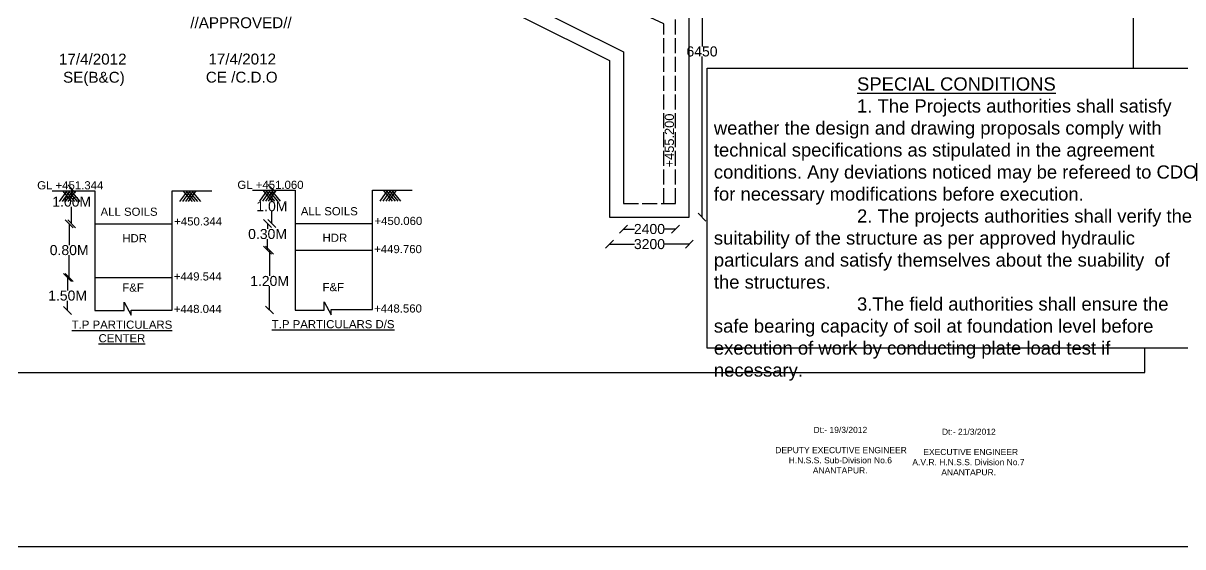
# Model space of a CAD drawing. Header units: millimetres. Extents: x 5124 to 6568637, y 2311 to 91879094.
# Drawn here: x 3913422 to 3927326, y 45929190 to 45935466 of the extents above; entities that cross this region are included whole.
import ezdxf

# ---------------------------------------------------------------- set-up
doc = ezdxf.new("R2010")
doc.units = ezdxf.units.MM
doc.header["$MEASUREMENT"] = 0
doc.linetypes.add('ACAD_ISO02W100', pattern=[15, 12, -3])
for name, color, linetype in [('DIMENSION', 7, 'Continuous'), ('DRAWING', 7, 'Continuous'), ('TEXT', 7, 'Continuous')]:
    doc.layers.add(name, color=color, linetype=linetype)
doc.styles.get("Standard").update_dxf_attribs({"font": 'arial.ttf', "height": 120})
doc.dimstyles.get("Standard").update_dxf_attribs({"dimtxt": 200, "dimasz": 110, "dimexe": 0.18, "dimexo": 0.0625, "dimgap": 0.09, "dimtad": 0, "dimtih": 1, "dimtoh": 1, "dimdec": 0, "dimzin": 0, "dimdsep": 46, "dimtxsty": 'Standard', "dimblk": 'OBLIQUE', "dimcen": 0.09, "dimse1": 1, "dimse2": 1, "dimadec": 0, "dimazin": 0, "dimtfac": 1, "dimtdec": 0, "dimtofl": 0, "dimtmove": 0, "dimatfit": 3, "dimfxl": 1, "dimtolj": 1, "dimtzin": 0, "dimarcsym": 0})

# ---------------------------------------------------------------- blocks, each defined once
blk = doc.blocks.new('_Oblique')
at = {"color": 0, "linetype": 'ByBlock', "lineweight": -2}
blk.add_line((-0.5, -0.5), (0.5, 0.5), dxfattribs=at)
blk = doc.blocks.new('*D130')
at = {"layer": 'Defpoints', "color": 0, "transparency": 16777216}
for p in [(3914003, 45933481), (3914281, 45933481), (3914281, 45933060)]:
    blk.add_point(p, dxfattribs=at)
at = {"layer": 'DIMENSION', "color": 0, "lineweight": -2, "transparency": 16777216}
for p, q in [((3914003, 45933481), (3914003, 45933389)), ((3914003, 45933060), (3914003, 45933266))]:
    blk.add_line(p, q, dxfattribs=at)
at = {"layer": 'DIMENSION', "color": 0, "lineweight": -2, "transparency": 16777216, "xscale": 95, "yscale": 95, "zscale": 95}
for p, rotation in [((3914003, 45933481), 90), ((3914003, 45933060), 270)]:
    blk.add_blockref('_Oblique', p, dxfattribs=dict(at, rotation=rotation))
at = {"layer": 'DIMENSION', "color": 0, "transparency": 16777216, "insert": (3914003, 45933327), "char_height": 120, "attachment_point": 5}
blk.add_mtext('\\A1;1.00M', dxfattribs=at)
blk = doc.blocks.new('*D131')
at = {"layer": 'Defpoints', "color": 0, "transparency": 16777216}
for p in [(3914281, 45933060), (3913973, 45932418), (3914281, 45932418)]:
    blk.add_point(p, dxfattribs=at)
at = {"layer": 'DIMENSION', "color": 0, "lineweight": -2, "transparency": 16777216}
for p, q in [((3913973, 45933060), (3913973, 45932807)), ((3913973, 45932418), (3913973, 45932685))]:
    blk.add_line(p, q, dxfattribs=at)
at = {"layer": 'DIMENSION', "color": 0, "lineweight": -2, "transparency": 16777216, "xscale": 95, "yscale": 95, "zscale": 95}
for p, rotation in [((3913973, 45933060), 90), ((3913973, 45932418), 270)]:
    blk.add_blockref('_Oblique', p, dxfattribs=dict(at, rotation=rotation))
at = {"layer": 'DIMENSION', "color": 0, "transparency": 16777216, "insert": (3913973, 45932746), "char_height": 120, "attachment_point": 5}
blk.add_mtext('\\A1;0.80M', dxfattribs=at)
blk = doc.blocks.new('*D129')
at = {"layer": 'Defpoints', "color": 0, "linetype": 'Continuous', "transparency": 16777216}
for p in [(3914281, 45932418), (3913954, 45932023), (3914281, 45932023)]:
    blk.add_point(p, dxfattribs=at)
at = {"layer": 'TEXT', "color": 0, "linetype": 'Continuous', "lineweight": -2, "transparency": 16777216}
for p, q in [((3913954, 45932418), (3913954, 45932262)), ((3913954, 45932023), (3913954, 45932140))]:
    blk.add_line(p, q, dxfattribs=at)
at = {"layer": 'TEXT', "color": 0, "linetype": 'Continuous', "lineweight": -2, "transparency": 16777216, "xscale": 95, "yscale": 95, "zscale": 95}
for p, rotation in [((3913954, 45932418), 90), ((3913954, 45932023), 270)]:
    blk.add_blockref('_Oblique', p, dxfattribs=dict(at, rotation=rotation))
at = {"layer": 'TEXT', "color": 0, "linetype": 'Continuous', "transparency": 16777216, "insert": (3913954, 45932201), "char_height": 120, "attachment_point": 5}
blk.add_mtext('\\A1;1.50M', dxfattribs=at)
blk = doc.blocks.new('*D133')
at = {"layer": 'Defpoints', "color": 0, "transparency": 16777216}
for p in [(3916404, 45933487), (3916682, 45933487), (3916682, 45933066)]:
    blk.add_point(p, dxfattribs=at)
at = {"layer": 'DIMENSION', "color": 0, "lineweight": -2, "transparency": 16777216}
for p, q in [((3916404, 45933487), (3916404, 45933333)), ((3916404, 45933066), (3916404, 45933210))]:
    blk.add_line(p, q, dxfattribs=at)
at = {"layer": 'DIMENSION', "color": 0, "lineweight": -2, "transparency": 16777216, "xscale": 95, "yscale": 95, "zscale": 95}
for p, rotation in [((3916404, 45933487), 90), ((3916404, 45933066), 270)]:
    blk.add_blockref('_Oblique', p, dxfattribs=dict(at, rotation=rotation))
at = {"layer": 'DIMENSION', "color": 0, "transparency": 16777216, "insert": (3916404, 45933272), "char_height": 120, "attachment_point": 5}
blk.add_mtext('\\A1;1.0M', dxfattribs=at)
blk = doc.blocks.new('*D134')
at = {"layer": 'Defpoints', "color": 0, "transparency": 16777216}
for p in [(3916682, 45933066), (3916352, 45932746), (3916682, 45932746)]:
    blk.add_point(p, dxfattribs=at)
at = {"layer": 'DIMENSION', "color": 0, "lineweight": -2, "transparency": 16777216}
for p, q in [((3916352, 45933066), (3916352, 45933000)), ((3916352, 45932746), (3916352, 45932878))]:
    blk.add_line(p, q, dxfattribs=at)
at = {"layer": 'DIMENSION', "color": 0, "lineweight": -2, "transparency": 16777216, "xscale": 95, "yscale": 95, "zscale": 95}
for p, rotation in [((3916352, 45933066), 90), ((3916352, 45932746), 270)]:
    blk.add_blockref('_Oblique', p, dxfattribs=dict(at, rotation=rotation))
at = {"layer": 'DIMENSION', "color": 0, "transparency": 16777216, "insert": (3916352, 45932939), "char_height": 120, "attachment_point": 5}
blk.add_mtext('\\A1;0.30M', dxfattribs=at)
blk = doc.blocks.new('*D132')
at = {"layer": 'Defpoints', "color": 0, "linetype": 'Continuous', "transparency": 16777216}
for p in [(3916682, 45932746), (3916376, 45932029), (3916682, 45932029)]:
    blk.add_point(p, dxfattribs=at)
at = {"layer": 'TEXT', "color": 0, "linetype": 'Continuous', "lineweight": -2, "transparency": 16777216}
for p, q in [((3916376, 45932746), (3916376, 45932437)), ((3916376, 45932029), (3916376, 45932314))]:
    blk.add_line(p, q, dxfattribs=at)
at = {"layer": 'TEXT', "color": 0, "linetype": 'Continuous', "lineweight": -2, "transparency": 16777216, "xscale": 95, "yscale": 95, "zscale": 95}
for p, rotation in [((3916376, 45932746), 90), ((3916376, 45932029), 270)]:
    blk.add_blockref('_Oblique', p, dxfattribs=dict(at, rotation=rotation))
at = {"layer": 'TEXT', "color": 0, "linetype": 'Continuous', "transparency": 16777216, "insert": (3916376, 45932376), "char_height": 120, "attachment_point": 5}
blk.add_mtext('\\A1;1.20M', dxfattribs=at)
blk = doc.blocks.new('*D223')
at = {"layer": 'Defpoints', "color": 0, "linetype": 'Continuous', "transparency": 16777216}
for p in [(3920619, 45933307), (3921243, 45933307), (3921243, 45932999)]:
    blk.add_point(p, dxfattribs=at)
at = {"layer": 'DIMENSION', "color": 0, "linetype": 'Continuous', "lineweight": -2, "transparency": 16777216}
for p, q in [((3920619, 45932999), (3920751, 45932999)), ((3921243, 45932999), (3921111, 45932999))]:
    blk.add_line(p, q, dxfattribs=at)
at = {"layer": 'DIMENSION', "color": 0, "linetype": 'Continuous', "lineweight": -2, "transparency": 16777216, "xscale": 95, "yscale": 95, "zscale": 95, "rotation": 180}
blk.add_blockref('_Oblique', (3920619, 45932999), dxfattribs=at)
at = {"layer": 'DIMENSION', "color": 0, "linetype": 'Continuous', "lineweight": -2, "transparency": 16777216, "xscale": 95, "yscale": 95, "zscale": 95}
blk.add_blockref('_Oblique', (3921243, 45932999), dxfattribs=at)
at = {"layer": 'DIMENSION', "color": 0, "linetype": 'Continuous', "transparency": 16777216, "insert": (3920931, 45932999), "char_height": 120, "attachment_point": 5}
blk.add_mtext('\\A1;2400', dxfattribs=at)
blk = doc.blocks.new('*D224')
at = {"layer": 'Defpoints', "color": 0, "linetype": 'Continuous', "transparency": 16777216}
for p in [(3920453, 45933141), (3921409, 45933141), (3921409, 45932818)]:
    blk.add_point(p, dxfattribs=at)
at = {"layer": 'DIMENSION', "color": 0, "linetype": 'Continuous', "lineweight": -2, "transparency": 16777216}
for p, q in [((3920453, 45932818), (3920752, 45932818)), ((3921409, 45932818), (3921110, 45932818))]:
    blk.add_line(p, q, dxfattribs=at)
at = {"layer": 'DIMENSION', "color": 0, "linetype": 'Continuous', "lineweight": -2, "transparency": 16777216, "xscale": 95, "yscale": 95, "zscale": 95, "rotation": 180}
blk.add_blockref('_Oblique', (3920453, 45932818), dxfattribs=at)
at = {"layer": 'DIMENSION', "color": 0, "linetype": 'Continuous', "lineweight": -2, "transparency": 16777216, "xscale": 95, "yscale": 95, "zscale": 95}
blk.add_blockref('_Oblique', (3921409, 45932818), dxfattribs=at)
at = {"layer": 'DIMENSION', "color": 0, "linetype": 'Continuous', "transparency": 16777216, "insert": (3920931, 45932818), "char_height": 120, "attachment_point": 5}
blk.add_mtext('\\A1;3200', dxfattribs=at)
blk = doc.blocks.new('*D225')
at = {"layer": 'Defpoints', "color": 0, "linetype": 'Continuous', "transparency": 16777216}
for p in [(3921409, 45935626), (3921561, 45935626), (3921409, 45933141)]:
    blk.add_point(p, dxfattribs=at)
at = {"layer": 'DIMENSION', "color": 0, "linetype": 'Continuous', "lineweight": -2, "transparency": 16777216}
for p, q in [((3921561, 45935626), (3921561, 45935188)), ((3921561, 45933141), (3921561, 45935066))]:
    blk.add_line(p, q, dxfattribs=at)
at = {"layer": 'DIMENSION', "color": 0, "linetype": 'Continuous', "lineweight": -2, "transparency": 16777216, "xscale": 95, "yscale": 95, "zscale": 95}
for p, rotation in [((3921561, 45935626), 90), ((3921561, 45933141), 270)]:
    blk.add_blockref('_Oblique', p, dxfattribs=dict(at, rotation=rotation))
at = {"layer": 'DIMENSION', "color": 0, "linetype": 'Continuous', "transparency": 16777216, "insert": (3921561, 45935127), "char_height": 120, "attachment_point": 5}
blk.add_mtext('\\A1;6450', dxfattribs=at)

msp = doc.modelspace()

# ---------------------------------------------------------------- linework, layer by layer
at = {"layer": 'DRAWING', "linetype": 'ACAD_ISO02W100', "ltscale": 15}
for p, q in [((3921102.7, 45935459.5), (3918145.9, 45936824.2)), ((3921242.9, 45933307), (3921242.9, 45935520.4)), ((3921102.7, 45933307), (3921102.7, 45935459.5)), ((3920619.4, 45933307), (3921242.9, 45933307))]:
    msp.add_line(p, q, dxfattribs=at)
at = {"layer": 'DRAWING', "linetype": 'Continuous'}
for p, q in [((3918397.7, 45936230.4), (3920619.4, 45935121.6)), ((3920619.4, 45935121.6), (3920619.4, 45933307))]:
    msp.add_line(p, q, dxfattribs=at)
for points in [[(3886473.4, 45955087.1), (3934114.5, 45955087.1), (3934114.5, 45929190.4), (3886473.4, 45929190.4)], [(3921624.7, 45934927), (3927489.5, 45934927), (3927489.5, 45931573), (3921624.7, 45931573)]]:
    msp.add_lwpolyline(points, close=True, dxfattribs=at)
for points in [[(3919330.3, 45945796.5), (3919330.3, 45948020.9), (3926730.2, 45948020.9), (3926730.2, 45934927)], [(3917270.4, 45936106.2), (3918024.8, 45936106.2), (3918349.8, 45936068.9), (3920453.4, 45935018.9), (3920453.4, 45933141), (3921408.9, 45933141), (3921408.9, 45935626.4), (3918145.9, 45937139.7)], [(3899616.2, 45931280.9), (3926869.2, 45931280.9), (3926869.2, 45931573)]]:
    msp.add_lwpolyline(points, dxfattribs=at)
at = {"layer": 'DRAWING'}
for points in [[(3913768.5, 45933457.7), (3914280.6, 45933457.7), (3914280.6, 45932022.8), (3914631.1, 45932022.8), (3914631.1, 45932120.9), (3914714.5, 45931967), (3914714.5, 45932028.5), (3915209.5, 45932028.5), (3915209.5, 45933457.7), (3915683.7, 45933457.7)], [(3913946.4, 45933457.7), (3913854, 45933329.1)], [(3913981.6, 45933457.7), (3913889.2, 45933329.1)], [(3913893.9, 45933457.7), (3914002.6, 45933327.5)], [(3914017.2, 45933457.7), (3913924.8, 45933329.1)], [(3913926.9, 45933457.7), (3914035.5, 45933327.5)], [(3914049, 45933457.7), (3913956.6, 45933329.1)], [(3913959.8, 45933457.7), (3914068.5, 45933327.5)], [(3913994, 45933457.7), (3914102.7, 45933327.5)], [(3915390.3, 45933457.7), (3915297.8, 45933329.1)], [(3915425.5, 45933457.7), (3915333.1, 45933329.1)], [(3915337.7, 45933457.7), (3915446.4, 45933327.5)], [(3915461.1, 45933457.7), (3915368.7, 45933329.1)], [(3915370.7, 45933457.7), (3915479.4, 45933327.5)], [(3915492.8, 45933457.7), (3915400.4, 45933329.1)], [(3915403.7, 45933457.7), (3915512.4, 45933327.5)], [(3915437.9, 45933457.7), (3915546.6, 45933327.5)], [(3916169.6, 45933463.4), (3916681.7, 45933463.4), (3916681.7, 45932028.5), (3917032.1, 45932028.5), (3917032.1, 45932126.6), (3917115.6, 45931972.7), (3917115.6, 45932034.2), (3917610.6, 45932034.2), (3917610.6, 45933463.4), (3918084.8, 45933463.4)], [(3916347.5, 45933463.4), (3916255.1, 45933334.8)], [(3916382.7, 45933463.4), (3916290.3, 45933334.8)], [(3916294.9, 45933463.4), (3916403.6, 45933333.2)], [(3916418.3, 45933463.4), (3916325.9, 45933334.8)], [(3916327.9, 45933463.4), (3916436.6, 45933333.2)], [(3916450, 45933463.4), (3916357.6, 45933334.8)], [(3916360.9, 45933463.4), (3916469.6, 45933333.2)], [(3916395.1, 45933463.4), (3916503.8, 45933333.2)], [(3917791.3, 45933463.4), (3917698.9, 45933334.8)], [(3917826.5, 45933463.4), (3917734.1, 45933334.8)], [(3917738.8, 45933463.4), (3917847.5, 45933333.2)], [(3917862.2, 45933463.4), (3917769.8, 45933334.8)], [(3917771.8, 45933463.4), (3917880.5, 45933333.2)], [(3917893.9, 45933463.4), (3917801.5, 45933334.8)], [(3917804.8, 45933463.4), (3917913.4, 45933333.2)], [(3917839, 45933463.4), (3917947.6, 45933333.2)], [(3914280.6, 45933060), (3915209.5, 45933060)], [(3916681.7, 45933065.7), (3917610.6, 45933065.7)], [(3916681.7, 45932746), (3917610.6, 45932746)], [(3914280.6, 45932418.4), (3915209.5, 45932418.4)]]:
    msp.add_lwpolyline(points, dxfattribs=at)

# ---------------------------------------------------------------- texts
at = {"layer": 'DIMENSION', "attachment_point": 1}
for s, insert, char_height, width in [('GL +451.344', (3913589.4, 45933572.1), 97.696, 787.476), ('GL +451.060', (3915990.4, 45933577.8), 97.696, 787.476), ('ALL SOILS', (3914349.9, 45933255.6), 97.7, 787.476), ('+450.344', (3915232.6, 45933139.6), 97.7, 787.476), ('ALL SOILS', (3916751, 45933261.3), 97.7, 787.476), ('+450.060', (3917633.7, 45933145.3), 97.7, 787.476), ('HDR', (3914610.1, 45932937.9), 97.7, 787.476), ('HDR', (3917011.2, 45932943.6), 97.7, 787.476), ('+449.760', (3917629.6, 45932807.7), 97.7, 787.476), ('+449.544', (3915228.5, 45932480.1), 97.7, 787.476), ('F&F', (3914610.1, 45932346.4), 97.7, 787.476), ('F&F', (3917011.2, 45932352.1), 97.7, 787.476), ('+448.044', (3915228.5, 45932090.2), 97.7, 787.476), ('+448.560', (3917629.6, 45932095.9), 97.7, 787.476), ('\\pi2.0879;{\\LT.P PARTICULARS \\P\\pi323.53;CENTER}', (3914001.6, 45931901.7), 97.696, 1199.651), ('{\\LT.P PARTICULARS D/S  }', (3916402.7, 45931907.4), 97.696, 1687.107)]:
    msp.add_mtext(s, dxfattribs=dict(at, insert=insert, char_height=char_height, width=width))
at = {"layer": 'TEXT'}
msp.add_text('+455.200', height=110, rotation=90, dxfattribs=at).set_placement((3921224.6, 45933737.7))
at = {"layer": 'TEXT', "attachment_point": 1}
for s, insert, char_height, width in [('\\pi2.4451;{\\H1.3398x;//APPROVED//\\P\\pi610.22;\\P\\pi219.49;17/4/2012\\P\\pi188.42;CE /C.D.O}', (3915423.1, 45935537.1), 97.389, 1220.44), ('\\pi219.49;{\\H1.3398x;17/4/2012\\P\\pi218.51; SE(B&C)}', (3913631, 45935101), 97.389, 1220.44), ('\\pi1716.7;{\\LSPECIAL CONDITIONS  \\P\\pi0;}1. The Projects authorities shall satisfy weather the design and drawing proposals comply with technical specifications as stipulated in the agreement conditions. Any deviations noticed may be refereed to CDO for necessary modifications before execution.\\P2. The projects authorities shall verify the suitability of the structure as per approved hydraulic particulars and satisfy themselves about the suability  of the structures.\\P3.The field authorities shall ensure the safe bearing capacity of soil at foundation level before execution of work by conducting plate load test if necessary.', (3921703.2, 45934817.1), 158.2255, 5794.74), ('\\pi885.14;Dt:- 19/3/2012\\P\\pi1200.9;\\P\\pi398.74; DEPUTY EXECUTIVE ENGINEER\\P\\pi588.16;H.N.S.S. Sub-Division No.6\\P\\pi877.46;ANANTAPUR.', (3922012.4, 45930628.2), 72.835, 2401.896), ('\\pi885.14;Dt:- 21/3/2012\\P\\pi1200.9;\\P\\pi605.1;  EXECUTIVE ENGINEER\\P\\pi530.38;A.V.R. H.N.S.S. Division No.7\\P\\pi877.46;ANANTAPUR.', (3923552.9, 45930605.7), 72.835, 2401.896)]:
    msp.add_mtext(s, dxfattribs=dict(at, insert=insert, char_height=char_height, width=width))

# ---------------------------------------------------------------- dimensions: what is measured, and where the dimension line sits
at = {"layer": 'DIMENSION', "linetype": 'Continuous'}
dim = msp.add_linear_dim(base=(3921560.8, 45935626.4), p1=(3921408.9, 45933141), p2=(3921408.9, 45935626.4), angle=90, text='6450', dimstyle='Standard', override={"dimasz": 95, "dimarcsym": 1}, dxfattribs=at)
dim.commit()
dim.dimension.update_dxf_attribs({"geometry": '*D225', "text_midpoint": (3921560.8, 45935127.1), "dimtype": 160})
at = {"layer": 'DIMENSION'}
for base, p1, p2, text, picture, middle in [((3914002.6, 45933481.3), (3914280.6, 45933060), (3914280.6, 45933481.3), '1.00M', '*D130', (3914002.6, 45933327.5)), ((3916403.6, 45933487), (3916681.7, 45933065.7), (3916681.7, 45933487), '1.0M', '*D133', (3916403.6, 45933271.8)), ((3913973, 45932418.4), (3914280.6, 45933060), (3914280.6, 45932418.4), '0.80M', '*D131', (3913973, 45932746)), ((3916352.5, 45932746), (3916681.7, 45933065.7), (3916681.7, 45932746), '0.30M', '*D134', (3916352.5, 45932939))]:
    dim = msp.add_linear_dim(base=base, p1=p1, p2=p2, angle=90, text=text, dimstyle='Standard', override={"dimasz": 95, "dimarcsym": 1}, dxfattribs=at)
    dim.commit()
    dim.dimension.update_dxf_attribs({"geometry": picture, "text_midpoint": middle, "dimtype": 160})
at = {"layer": 'DIMENSION', "linetype": 'Continuous'}
for base, p1, p2, text, picture, middle in [((3921242.9, 45932999.1), (3920619.4, 45933307), (3921242.9, 45933307), '2400', '*D223', (3920931.1, 45932999.1)), ((3921408.9, 45932817.8), (3920453.4, 45933141), (3921408.9, 45933141), '3200', '*D224', (3920931.1, 45932817.8))]:
    dim = msp.add_linear_dim(base=base, p1=p1, p2=p2, text=text, dimstyle='Standard', override={"dimasz": 95, "dimarcsym": 1}, dxfattribs=at)
    dim.commit()
    dim.dimension.update_dxf_attribs({"geometry": picture, "text_midpoint": middle})
at = {"layer": 'TEXT', "linetype": 'Continuous'}
for base, p1, p2, text, picture, middle in [((3916376, 45932028.5), (3916681.7, 45932746), (3916681.7, 45932028.5), '1.20M', '*D132', (3916376, 45932375.5)), ((3913954, 45932022.8), (3914280.6, 45932418.4), (3914280.6, 45932022.8), '1.50M', '*D129', (3913954, 45932201))]:
    dim = msp.add_linear_dim(base=base, p1=p1, p2=p2, angle=90, text=text, dimstyle='Standard', override={"dimasz": 95, "dimarcsym": 1}, dxfattribs=at)
    dim.commit()
    dim.dimension.update_dxf_attribs({"geometry": picture, "text_midpoint": middle, "dimtype": 160})

doc.saveas('drawing.dxf')
